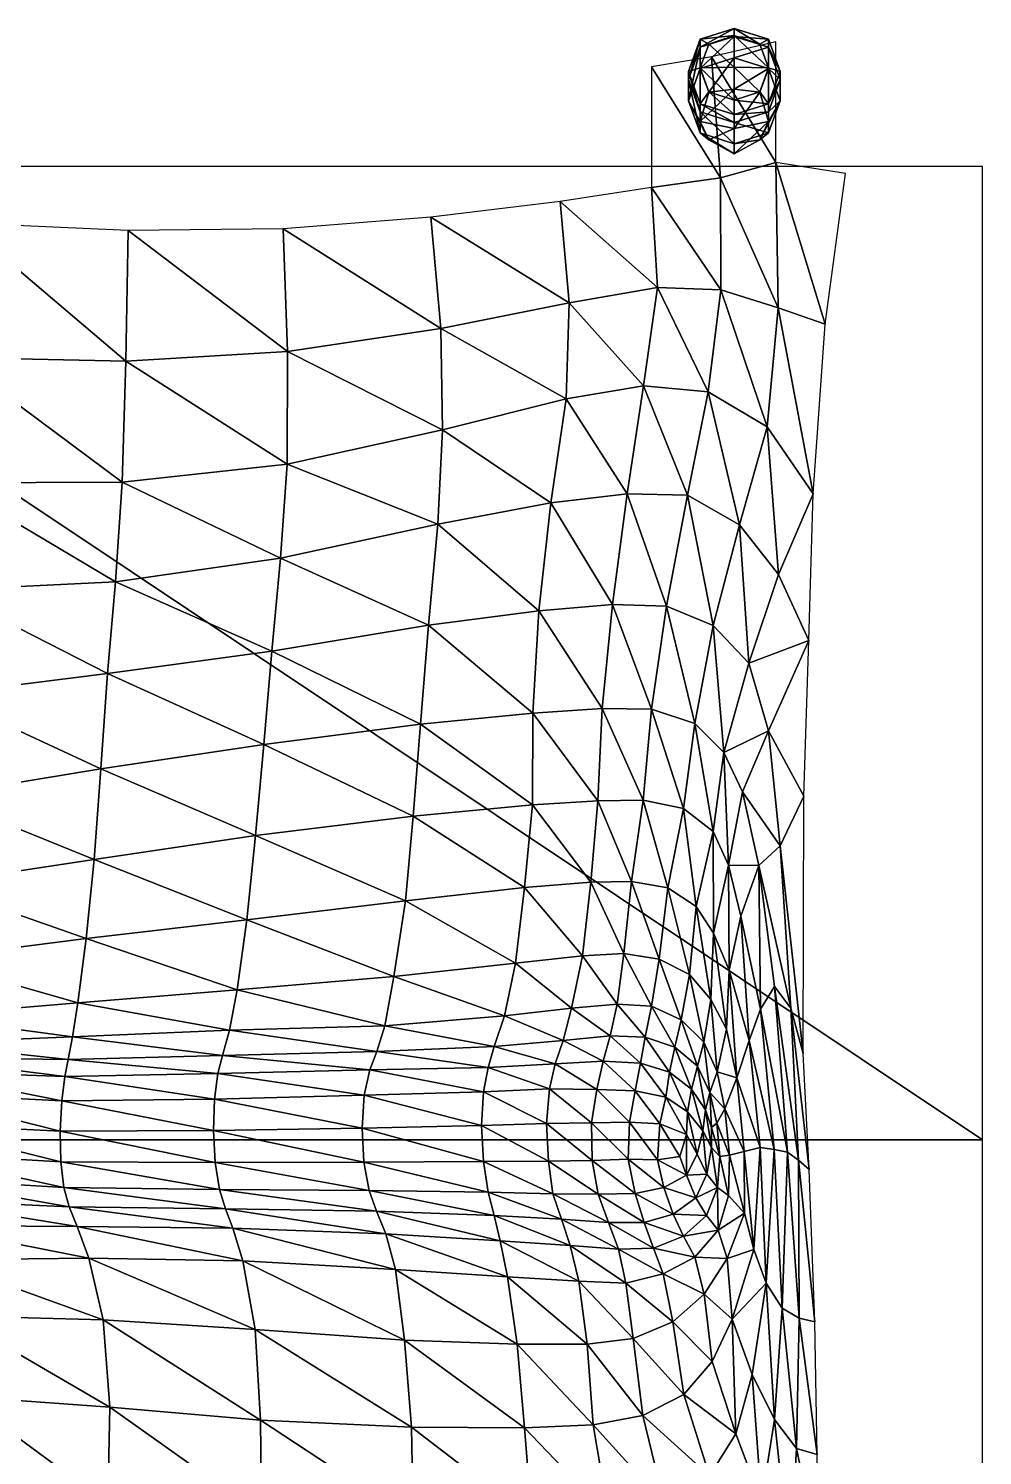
# Model space of a CAD drawing. Extents: x -142 to 137, y -106 to 112.
# Drawn here: x 47.5 to 137.3, y -29.7 to 104.6 of the extents above; entities that cross this region are included whole.
import ezdxf

# ---------------------------------------------------------------- set-up
doc = ezdxf.new("R2010")
doc.units = 0

msp = doc.modelspace()

# ---------------------------------------------------------------- linework, layer by layer
for points in [[(110.71, 103.62, 6.86), (110.71, 102.87, 4.76), (109.63, 99.83, 5.86)], [(110.71, 103.62, 6.86), (109.63, 99.83, 5.86), (109.63, 100.58, 7.95)], [(110.71, 100.94, 8.94), (110.71, 103.62, 6.86), (109.63, 100.58, 7.95)], [(113.93, 104.63, 6.49), (113.93, 103.88, 4.4), (110.71, 102.87, 4.76)], [(113.93, 104.63, 6.49), (110.71, 102.87, 4.76), (110.71, 103.62, 6.86)], [(113.93, 103.98, 7.85), (113.93, 104.63, 6.49), (110.71, 103.62, 6.86)], [(113.93, 103.98, 7.85), (110.71, 103.62, 6.86), (111.54, 103.16, 8.06)], [(113.93, 103.88, 4.4), (113.93, 101.89, -1.13), (110.71, 100.87, -0.76)], [(113.93, 103.88, 4.4), (110.71, 100.87, -0.76), (110.71, 102.87, 4.76)], [(110.71, 100.94, 8.94), (111.54, 103.16, 8.06), (110.71, 103.62, 6.86)], [(113.93, 100.98, 9.04), (113.93, 103.98, 7.85), (111.54, 103.16, 8.06)], [(117.16, 103.62, 6.86), (113.93, 103.88, 4.4), (113.93, 104.63, 6.49)], [(116.32, 103.16, 8.06), (117.16, 103.62, 6.86), (113.93, 104.63, 6.49)], [(116.32, 103.16, 8.06), (113.93, 104.63, 6.49), (113.93, 103.98, 7.85)], [(117.16, 100.94, 8.94), (116.32, 103.16, 8.06), (113.93, 103.98, 7.85)], [(117.16, 100.94, 8.94), (113.93, 103.98, 7.85), (113.93, 100.98, 9.04)], [(117.16, 103.62, 6.86), (117.16, 102.87, 4.76), (113.93, 103.88, 4.4)], [(117.16, 102.87, 4.76), (113.93, 101.89, -1.13), (113.93, 103.88, 4.4)], [(117.16, 100.94, 8.94), (117.16, 103.62, 6.86), (116.32, 103.16, 8.06)], [(118.24, 100.58, 7.95), (117.16, 102.87, 4.76), (117.16, 103.62, 6.86)], [(117.16, 100.94, 8.94), (118.24, 100.58, 7.95), (117.16, 103.62, 6.86)], [(110.71, 102.87, 4.76), (110.71, 100.87, -0.76), (109.63, 97.84, 0.33)], [(110.71, 102.87, 4.76), (109.63, 97.84, 0.33), (109.63, 99.83, 5.86)], [(113.93, 100.98, 9.04), (111.54, 103.16, 8.06), (110.71, 100.94, 8.94)], [(117.85, 92.02, 0.05), (117.85, 103.37, 0.05), (111.77, 101.96, 0.32)], [(117.16, 102.87, 4.76), (117.16, 100.87, -0.76), (113.93, 101.89, -1.13)], [(118.24, 100.58, 7.95), (118.24, 99.83, 5.86), (117.16, 102.87, 4.76)], [(118.24, 99.83, 5.86), (117.16, 100.87, -0.76), (117.16, 102.87, 4.76)], [(112.62, 90.58, 1.58), (111.77, 101.96, 0.32), (106.14, 101.04, 0.47)], [(112.62, 90.58, 1.58), (106.14, 101.04, 0.47), (106.14, 89.68, 0.48)], [(110.71, 97.55, 9.05), (110.71, 100.94, 8.94), (109.63, 100.58, 7.95)], [(110.71, 100.87, -0.76), (110.71, 95.88, -5.1), (109.63, 97.84, 0.33)], [(113.93, 101.89, -1.13), (111.54, 98.64, -4.5), (110.71, 100.87, -0.76)], [(113.93, 97.9, 10.04), (113.93, 100.98, 9.04), (110.71, 100.94, 8.94)], [(113.93, 97.9, 10.04), (110.71, 100.94, 8.94), (111.54, 98.67, 9.68)], [(110.71, 97.55, 9.05), (111.54, 98.67, 9.68), (110.71, 100.94, 8.94)], [(110.71, 100.87, -0.76), (111.54, 98.64, -4.5), (110.71, 95.88, -5.1)], [(113.93, 101.89, -1.13), (113.93, 98.92, -6.19), (111.54, 98.64, -4.5)], [(117.85, 92.02, 0.05), (111.77, 101.96, 0.32), (112.62, 90.58, 1.58)], [(117.16, 100.87, -0.76), (113.93, 98.92, -6.19), (113.93, 101.89, -1.13)], [(116.32, 98.67, 9.68), (117.16, 100.94, 8.94), (113.93, 100.98, 9.04)], [(116.32, 98.67, 9.68), (113.93, 100.98, 9.04), (113.93, 97.9, 10.04)], [(117.16, 100.87, -0.76), (116.32, 98.64, -4.5), (113.93, 98.92, -6.19)], [(117.16, 97.55, 9.05), (117.16, 100.94, 8.94), (116.32, 98.67, 9.68)], [(117.16, 100.87, -0.76), (117.16, 95.88, -5.1), (116.32, 98.64, -4.5)], [(117.16, 97.55, 9.05), (118.24, 100.58, 7.95), (117.16, 100.94, 8.94)], [(117.16, 100.87, -0.76), (118.24, 97.84, 0.33), (117.16, 95.88, -5.1)], [(118.24, 99.83, 5.86), (118.24, 97.84, 0.33), (117.16, 100.87, -0.76)], [(110.71, 96.79, 6.95), (110.71, 97.55, 9.05), (109.63, 100.58, 7.95)], [(110.71, 96.79, 6.95), (109.63, 100.58, 7.95), (109.63, 99.83, 5.86)], [(110.71, 94.8, 1.43), (110.71, 96.79, 6.95), (109.63, 99.83, 5.86)], [(110.71, 94.8, 1.43), (109.63, 99.83, 5.86), (109.63, 97.84, 0.33)], [(118.24, 99.83, 5.86), (118.24, 100.58, 7.95), (117.16, 97.55, 9.05)], [(118.24, 99.83, 5.86), (117.16, 97.55, 9.05), (117.16, 96.79, 6.95)], [(118.24, 97.84, 0.33), (118.24, 99.83, 5.86), (117.16, 96.79, 6.95)], [(113.93, 98.92, -6.19), (113.93, 95.23, -6.9), (110.71, 95.88, -5.1)], [(113.93, 98.92, -6.19), (110.71, 95.88, -5.1), (111.54, 98.64, -4.5)], [(113.93, 96.54, 9.41), (111.54, 98.67, 9.68), (110.71, 97.55, 9.05)], [(113.93, 96.54, 9.41), (113.93, 97.9, 10.04), (111.54, 98.67, 9.68)], [(116.32, 98.64, -4.5), (113.93, 95.23, -6.9), (113.93, 98.92, -6.19)], [(117.16, 97.55, 9.05), (116.32, 98.67, 9.68), (113.93, 97.9, 10.04)], [(116.32, 98.64, -4.5), (117.16, 95.88, -5.1), (113.93, 95.23, -6.9)], [(111.54, 94.14, -2.88), (110.71, 94.8, 1.43), (109.63, 97.84, 0.33)], [(111.54, 94.14, -2.88), (109.63, 97.84, 0.33), (110.71, 95.88, -5.1)], [(113.93, 95.78, 7.32), (113.93, 96.54, 9.41), (110.71, 97.55, 9.05)], [(113.93, 95.78, 7.32), (110.71, 97.55, 9.05), (110.71, 96.79, 6.95)], [(113.93, 93.79, 1.79), (113.93, 95.78, 7.32), (110.71, 96.79, 6.95)], [(113.93, 93.79, 1.79), (110.71, 96.79, 6.95), (110.71, 94.8, 1.43)], [(117.16, 97.55, 9.05), (113.93, 97.9, 10.04), (113.93, 96.54, 9.41)], [(117.16, 96.79, 6.95), (117.16, 97.55, 9.05), (113.93, 96.54, 9.41)], [(117.16, 96.79, 6.95), (113.93, 96.54, 9.41), (113.93, 95.78, 7.32)], [(117.16, 94.8, 1.43), (117.16, 96.79, 6.95), (113.93, 95.78, 7.32)], [(118.24, 97.84, 0.33), (117.16, 94.8, 1.43), (116.32, 94.14, -2.88)], [(118.24, 97.84, 0.33), (116.32, 94.14, -2.88), (117.16, 95.88, -5.1)], [(118.24, 97.84, 0.33), (117.16, 96.79, 6.95), (117.16, 94.8, 1.43)], [(113.93, 95.23, -6.9), (111.54, 94.14, -2.88), (110.71, 95.88, -5.1)], [(117.16, 95.88, -5.1), (116.32, 94.14, -2.88), (113.93, 92.84, -4)], [(117.16, 95.88, -5.1), (113.93, 92.84, -4), (113.93, 95.23, -6.9)], [(117.16, 94.8, 1.43), (113.93, 95.78, 7.32), (113.93, 93.79, 1.79)], [(113.93, 92.84, -4), (113.93, 93.79, 1.79), (110.71, 94.8, 1.43)], [(113.93, 92.84, -4), (110.71, 94.8, 1.43), (111.54, 94.14, -2.88)], [(113.93, 95.23, -6.9), (113.93, 92.84, -4), (111.54, 94.14, -2.88)], [(116.32, 94.14, -2.88), (117.16, 94.8, 1.43), (113.93, 93.79, 1.79)], [(116.32, 94.14, -2.88), (113.93, 93.79, 1.79), (113.93, 92.84, -4)], [(137.29, 0), (137.29, 91.65, 0), (0, 91.65, 0)], [(137.29, 0), (0, 91.65, 0), (0, 0)], [(118.07, 78.34, 3.91), (117.85, 92.02, 0.05), (112.62, 90.58, 1.58)], [(122.49, 76.81, 0.03), (124.39, 90.98, 0), (117.85, 92.02, 0.05)], [(122.49, 76.81, 0.03), (117.85, 92.02, 0.05), (118.07, 78.34, 3.91)], [(112.66, 80.03, 6.01), (112.62, 90.58, 1.58), (106.14, 89.68, 0.48)], [(118.07, 78.34, 3.91), (112.62, 90.58, 1.58), (112.66, 80.03, 6.01)], [(106.69, 80.25, 6.51), (106.14, 89.68, 0.48), (97.53, 88.36, 1.06)], [(112.66, 80.03, 6.01), (106.14, 89.68, 0.48), (106.69, 80.25, 6.51)], [(98.38, 78.82, 5.98), (97.53, 88.36, 1.06), (85.36, 86.87, 1.97)], [(106.69, 80.25, 6.51), (97.53, 88.36, 1.06), (98.38, 78.82, 5.98)], [(56.65, 73.32, 4.71), (41.34, 86.31, 2.98), (40.53, 73.65, 4.97)], [(56.65, 73.32, 4.71), (56.87, 85.63, 3.56), (41.34, 86.31, 2.98)], [(86.32, 76.39, 5.07), (85.36, 86.87, 1.97), (71.46, 85.77, 3.17)], [(98.38, 78.82, 5.98), (85.36, 86.87, 1.97), (86.32, 76.39, 5.07)], [(71.86, 74.23, 4.56), (56.87, 85.63, 3.56), (56.65, 73.32, 4.71)], [(71.86, 74.23, 4.56), (71.46, 85.77, 3.17), (56.87, 85.63, 3.56)], [(86.32, 76.39, 5.07), (71.46, 85.77, 3.17), (71.86, 74.23, 4.56)], [(105.37, 70.99, 13.51), (106.69, 80.25, 6.51), (98.38, 78.82, 5.98)], [(111.48, 70.42, 12.31), (106.69, 80.25, 6.51), (105.37, 70.99, 13.51)], [(111.48, 70.42, 12.31), (112.66, 80.03, 6.01), (106.69, 80.25, 6.51)], [(117.01, 67.15, 8.77), (112.66, 80.03, 6.01), (111.48, 70.42, 12.31)], [(117.01, 67.15, 8.77), (118.07, 78.34, 3.91), (112.66, 80.03, 6.01)], [(98.09, 69.77, 13.12), (98.38, 78.82, 5.98), (86.32, 76.39, 5.07)], [(105.37, 70.99, 13.51), (98.38, 78.82, 5.98), (98.09, 69.77, 13.12)], [(121.37, 60.82, 0), (118.07, 78.34, 3.91), (117.01, 67.15, 8.77)], [(121.37, 60.82, 0), (122.49, 76.81, 0.03), (118.07, 78.34, 3.91)], [(86.46, 66.86, 11.57), (86.32, 76.39, 5.07), (71.86, 74.23, 4.56)], [(98.09, 69.77, 13.12), (86.32, 76.39, 5.07), (86.46, 66.86, 11.57)], [(71.85, 63.63, 9.86), (71.86, 74.23, 4.56), (56.65, 73.32, 4.71)], [(86.46, 66.86, 11.57), (71.86, 74.23, 4.56), (71.85, 63.63, 9.86)], [(56.3, 61.92, 9.41), (40.53, 73.65, 4.97), (39.99, 61.85, 10.18)], [(56.3, 61.92, 9.41), (56.65, 73.32, 4.71), (40.53, 73.65, 4.97)], [(71.85, 63.63, 9.86), (56.65, 73.32, 4.71), (56.3, 61.92, 9.41)], [(103.85, 60.83, 22.25), (105.37, 70.99, 13.51), (98.09, 69.77, 13.12)], [(109.54, 60.7, 20.96), (105.37, 70.99, 13.51), (103.85, 60.83, 22.25)], [(109.54, 60.7, 20.96), (111.48, 70.42, 12.31), (105.37, 70.99, 13.51)], [(114.41, 57.9, 17.31), (111.48, 70.42, 12.31), (109.54, 60.7, 20.96)], [(114.41, 57.9, 17.31), (117.01, 67.15, 8.77), (111.48, 70.42, 12.31)], [(96.66, 59.99, 22.27), (98.09, 69.77, 13.12), (86.46, 66.86, 11.57)], [(103.85, 60.83, 22.25), (98.09, 69.77, 13.12), (96.66, 59.99, 22.27)], [(86.01, 57.96, 21.07), (86.46, 66.86, 11.57), (71.85, 63.63, 9.86)], [(96.66, 59.99, 22.27), (86.46, 66.86, 11.57), (86.01, 57.96, 21.07)], [(118.09, 53.24, 10.41), (117.01, 67.15, 8.77), (114.41, 57.9, 17.31)], [(118.09, 53.24, 10.41), (121.37, 60.82, 0), (117.01, 67.15, 8.77)], [(71.22, 54.76, 19.09), (71.85, 63.63, 9.86), (56.3, 61.92, 9.41)], [(86.01, 57.96, 21.07), (71.85, 63.63, 9.86), (71.22, 54.76, 19.09)], [(55.69, 52.54, 18.46), (39.99, 61.85, 10.18), (39.55, 51.77, 19.09)], [(55.69, 52.54, 18.46), (56.3, 61.92, 9.41), (39.99, 61.85, 10.18)], [(71.22, 54.76, 19.09), (56.3, 61.92, 9.41), (55.69, 52.54, 18.46)], [(102.46, 50.42, 32.7), (103.85, 60.83, 22.25), (96.66, 59.99, 22.27)], [(107.54, 50.25, 31.84), (103.85, 60.83, 22.25), (102.46, 50.42, 32.7)], [(107.54, 50.25, 31.84), (109.54, 60.7, 20.96), (103.85, 60.83, 22.25)], [(111.95, 48.44, 29.11), (109.54, 60.7, 20.96), (107.54, 50.25, 31.84)], [(111.95, 48.44, 29.11), (114.41, 57.9, 17.31), (109.54, 60.7, 20.96)], [(121.37, 60.82, 0), (118.09, 53.24, 10.41), (120.94, 47.03, 0)], [(95.54, 49.82, 32.8), (96.66, 59.99, 22.27), (86.01, 57.96, 21.07)], [(102.46, 50.42, 32.7), (96.66, 59.99, 22.27), (95.54, 49.82, 32.8)], [(85.13, 48.46, 32.09), (86.01, 57.96, 21.07), (71.22, 54.76, 19.09)], [(95.54, 49.82, 32.8), (86.01, 57.96, 21.07), (85.13, 48.46, 32.09)], [(115.3, 44.89, 24.87), (114.41, 57.9, 17.31), (111.95, 48.44, 29.11)], [(115.3, 44.89, 24.87), (118.09, 53.24, 10.41), (114.41, 57.9, 17.31)], [(70.41, 46.03, 30.63), (71.22, 54.76, 19.09), (55.69, 52.54, 18.46)], [(85.13, 48.46, 32.09), (71.22, 54.76, 19.09), (70.41, 46.03, 30.63)], [(54.92, 43.91, 29.77), (55.69, 52.54, 18.46), (39.55, 51.77, 19.09)], [(70.41, 46.03, 30.63), (55.69, 52.54, 18.46), (54.92, 43.91, 29.77)], [(120.94, 47.03, 0), (118.09, 53.24, 10.41), (115.3, 44.89, 24.87)], [(54.92, 43.91, 29.77), (39.55, 51.77, 19.09), (39.2, 41.95, 29.26)], [(94.95, 40.18, 44.2), (95.54, 49.82, 32.8), (85.13, 48.46, 32.09)], [(101.49, 40.62, 44.12), (95.54, 49.82, 32.8), (94.95, 40.18, 44.2)], [(101.49, 40.62, 44.12), (102.46, 50.42, 32.7), (95.54, 49.82, 32.8)], [(106.13, 40.54, 43.61), (102.46, 50.42, 32.7), (101.49, 40.62, 44.12)], [(106.13, 40.54, 43.61), (107.54, 50.25, 31.84), (102.46, 50.42, 32.7)], [(110.2, 39.2, 42.09), (107.54, 50.25, 31.84), (106.13, 40.54, 43.61)], [(110.2, 39.2, 42.09), (111.95, 48.44, 29.11), (107.54, 50.25, 31.84)], [(84.38, 39.13, 43.69), (85.13, 48.46, 32.09), (70.41, 46.03, 30.63)], [(94.95, 40.18, 44.2), (85.13, 48.46, 32.09), (84.38, 39.13, 43.69)], [(112.93, 36.49, 39.67), (111.95, 48.44, 29.11), (110.2, 39.2, 42.09)], [(112.93, 36.49, 39.67), (115.3, 44.89, 24.87), (111.95, 48.44, 29.11)], [(120.94, 47.03, 0), (115.3, 44.89, 24.87), (117.16, 38.5, 19.78)], [(120.49, 32.37, 0), (120.94, 47.03, 0), (117.16, 38.5, 19.78)], [(69.63, 37.24, 42.59), (70.41, 46.03, 30.63), (54.92, 43.91, 29.77)], [(84.38, 39.13, 43.69), (70.41, 46.03, 30.63), (69.63, 37.24, 42.59)], [(117.16, 38.5, 19.78), (115.3, 44.89, 24.87), (112.93, 36.49, 39.67)], [(54.29, 34.93, 41.4), (54.92, 43.91, 29.77), (39.2, 41.95, 29.26)], [(69.63, 37.24, 42.59), (54.92, 43.91, 29.77), (54.29, 34.93, 41.4)], [(54.29, 34.93, 41.4), (39.2, 41.95, 29.26), (38.85, 32.4, 40.22)], [(101.07, 31.93, 56.08), (101.49, 40.62, 44.12), (94.95, 40.18, 44.2)], [(105.36, 31.98, 55.76), (101.49, 40.62, 44.12), (101.07, 31.93, 56.08)], [(105.36, 31.98, 55.76), (106.13, 40.54, 43.61), (101.49, 40.62, 44.12)], [(109.15, 31.2, 54.91), (106.13, 40.54, 43.61), (105.36, 31.98, 55.76)], [(109.15, 31.2, 54.91), (110.2, 39.2, 42.09), (106.13, 40.54, 43.61)], [(83.7, 30.48, 55.76), (84.38, 39.13, 43.69), (69.63, 37.24, 42.59)], [(94.93, 31.54, 56.13), (84.38, 39.13, 43.69), (83.7, 30.48, 55.76)], [(94.93, 31.54, 56.13), (94.95, 40.18, 44.2), (84.38, 39.13, 43.69)], [(101.07, 31.93, 56.08), (94.95, 40.18, 44.2), (94.93, 31.54, 56.13)], [(111.95, 29.04, 53.3), (110.2, 39.2, 42.09), (109.15, 31.2, 54.91)], [(111.95, 29.04, 53.3), (112.93, 36.49, 39.67), (110.2, 39.2, 42.09)], [(117.16, 38.5, 19.78), (112.93, 36.49, 39.67), (114.71, 32.77, 36.89)], [(118.25, 27.69, 16.97), (117.16, 38.5, 19.78), (114.71, 32.77, 36.89)], [(120.49, 32.37, 0), (117.16, 38.5, 19.78), (118.25, 27.69, 16.97)], [(68.86, 28.66, 54.73), (69.63, 37.24, 42.59), (54.29, 34.93, 41.4)], [(83.7, 30.48, 55.76), (69.63, 37.24, 42.59), (68.86, 28.66, 54.73)], [(113.37, 25.86, 51.06), (112.93, 36.49, 39.67), (111.95, 29.04, 53.3)], [(113.37, 25.86, 51.06), (114.71, 32.77, 36.89), (112.93, 36.49, 39.67)], [(53.66, 26.4, 53.48), (54.29, 34.93, 41.4), (38.85, 32.4, 40.22)], [(68.86, 28.66, 54.73), (54.29, 34.93, 41.4), (53.66, 26.4, 53.48)], [(53.66, 26.4, 53.48), (38.85, 32.4, 40.22), (38.33, 24.09, 52.38)], [(116.25, 25.84, 33.01), (114.71, 32.77, 36.89), (113.37, 25.86, 51.06)], [(118.25, 27.69, 16.97), (114.71, 32.77, 36.89), (116.25, 25.84, 33.01)], [(120.41, 8.13, 0), (120.49, 32.37, 0), (118.25, 27.69, 16.97)], [(94.17, 23.76, 68.62), (94.93, 31.54, 56.13), (83.7, 30.48, 55.76)], [(100.41, 24.26, 68.54), (94.93, 31.54, 56.13), (94.17, 23.76, 68.62)], [(100.41, 24.26, 68.54), (101.07, 31.93, 56.08), (94.93, 31.54, 56.13)], [(104.26, 24.32, 68.34), (101.07, 31.93, 56.08), (100.41, 24.26, 68.54)], [(104.26, 24.32, 68.34), (105.36, 31.98, 55.76), (101.07, 31.93, 56.08)], [(107.68, 23.73, 67.82), (105.36, 31.98, 55.76), (104.26, 24.32, 68.34)], [(107.68, 23.73, 67.82), (109.15, 31.2, 54.91), (105.36, 31.98, 55.76)], [(110.35, 21.99, 66.51), (109.15, 31.2, 54.91), (107.68, 23.73, 67.82)], [(110.35, 21.99, 66.51), (111.95, 29.04, 53.3), (109.15, 31.2, 54.91)], [(82.97, 22.52, 68.25), (83.7, 30.48, 55.76), (68.86, 28.66, 54.73)], [(94.17, 23.76, 68.62), (83.7, 30.48, 55.76), (82.97, 22.52, 68.25)], [(68.04, 20.72, 67.19), (68.86, 28.66, 54.73), (53.66, 26.4, 53.48)], [(82.97, 22.52, 68.25), (68.86, 28.66, 54.73), (68.04, 20.72, 67.19)], [(111.97, 19.47, 64.54), (111.95, 29.04, 53.3), (110.35, 21.99, 66.51)], [(111.97, 19.47, 64.54), (113.37, 25.86, 51.06), (111.95, 29.04, 53.3)], [(119.25, 12.41, 14.86), (118.25, 27.69, 16.97), (116.25, 25.84, 33.01)], [(120.41, 8.13, 0), (118.25, 27.69, 16.97), (119.25, 12.41, 14.86)], [(52.92, 18.96, 66.12), (53.66, 26.4, 53.48), (38.33, 24.09, 52.38)], [(68.04, 20.72, 67.19), (53.66, 26.4, 53.48), (52.92, 18.96, 66.12)], [(113.46, 15.99, 62.19), (113.37, 25.86, 51.06), (111.97, 19.47, 64.54)], [(116.25, 25.84, 33.01), (113.37, 25.86, 51.06), (114.56, 21.07, 48.1)], [(113.46, 15.99, 62.19), (114.56, 21.07, 48.1), (113.37, 25.86, 51.06)], [(116.41, 12.32, 44.13), (116.25, 25.84, 33.01), (114.56, 21.07, 48.1)], [(119.25, 12.41, 14.86), (116.25, 25.84, 33.01), (117.73, 14.44, 28.93)], [(116.41, 12.32, 44.13), (117.73, 14.44, 28.93), (116.25, 25.84, 33.01)], [(99.63, 17.34, 81.25), (100.41, 24.26, 68.54), (94.17, 23.76, 68.62)], [(103.54, 17.55, 80.94), (100.41, 24.26, 68.54), (99.63, 17.34, 81.25)], [(103.54, 17.55, 80.94), (104.26, 24.32, 68.34), (100.41, 24.26, 68.54)], [(106.85, 17.03, 80.27), (104.26, 24.32, 68.34), (103.54, 17.55, 80.94)], [(106.85, 17.03, 80.27), (107.68, 23.73, 67.82), (104.26, 24.32, 68.34)], [(52.92, 18.96, 66.12), (38.33, 24.09, 52.38), (37.74, 17.02, 65.25)], [(93.33, 16.65, 81.24), (94.17, 23.76, 68.62), (82.97, 22.52, 68.25)], [(99.63, 17.34, 81.25), (94.17, 23.76, 68.62), (93.33, 16.65, 81.24)], [(109.71, 15.59, 79.13), (107.68, 23.73, 67.82), (106.85, 17.03, 80.27)], [(109.71, 15.59, 79.13), (110.35, 21.99, 66.51), (107.68, 23.73, 67.82)], [(81.88, 15.38, 80.58), (82.97, 22.52, 68.25), (68.04, 20.72, 67.19)], [(93.33, 16.65, 81.24), (82.97, 22.52, 68.25), (81.88, 15.38, 80.58)], [(111.71, 13.23, 77.62), (110.35, 21.99, 66.51), (109.71, 15.59, 79.13)], [(111.71, 13.23, 77.62), (111.97, 19.47, 64.54), (110.35, 21.99, 66.51)], [(67.13, 14.12, 79.51), (68.04, 20.72, 67.19), (52.92, 18.96, 66.12)], [(81.88, 15.38, 80.58), (68.04, 20.72, 67.19), (67.13, 14.12, 79.51)], [(115.34, 9.37, 59.15), (114.56, 21.07, 48.1), (113.46, 15.99, 62.19)], [(115.34, 9.37, 59.15), (116.41, 12.32, 44.13), (114.56, 21.07, 48.1)], [(52.12, 12.92, 78.18), (52.92, 18.96, 66.12), (37.74, 17.02, 65.25)], [(67.13, 14.12, 79.51), (52.92, 18.96, 66.12), (52.12, 12.92, 78.18)], [(113.21, 10.42, 76.04), (111.97, 19.47, 64.54), (111.71, 13.23, 77.62)], [(113.21, 10.42, 76.04), (113.46, 15.99, 62.19), (111.97, 19.47, 64.54)], [(102.91, 12.79, 90.26), (103.54, 17.55, 80.94), (99.63, 17.34, 81.25)], [(106.14, 12.59, 89.93), (103.54, 17.55, 80.94), (102.91, 12.79, 90.26)], [(106.14, 12.59, 89.93), (106.85, 17.03, 80.27), (103.54, 17.55, 80.94)], [(52.12, 12.92, 78.18), (37.74, 17.02, 65.25), (37.17, 11.65, 76.85)], [(92.31, 11.68, 90.13), (93.33, 16.65, 81.24), (81.88, 15.38, 80.58)], [(98.59, 12.39, 90.32), (93.33, 16.65, 81.24), (92.31, 11.68, 90.13)], [(98.59, 12.39, 90.32), (99.63, 17.34, 81.25), (93.33, 16.65, 81.24)], [(102.91, 12.79, 90.26), (99.63, 17.34, 81.25), (98.59, 12.39, 90.32)], [(108.94, 11.3, 89.16), (106.85, 17.03, 80.27), (106.14, 12.59, 89.93)], [(108.94, 11.3, 89.16), (109.71, 15.59, 79.13), (106.85, 17.03, 80.27)], [(81.02, 10.73, 89.33), (81.88, 15.38, 80.58), (67.13, 14.12, 79.51)], [(92.31, 11.68, 90.13), (81.88, 15.38, 80.58), (81.02, 10.73, 89.33)], [(111.05, 9.19, 88.1), (109.71, 15.59, 79.13), (108.94, 11.3, 89.16)], [(111.05, 9.19, 88.1), (111.71, 13.23, 77.62), (109.71, 15.59, 79.13)], [(114.17, 5.86, 74.13), (113.46, 15.99, 62.19), (113.21, 10.42, 76.04)], [(114.17, 5.86, 74.13), (115.34, 9.37, 59.15), (113.46, 15.99, 62.19)], [(66.4, 10.33, 87.08), (67.13, 14.12, 79.51), (52.12, 12.92, 78.18)], [(81.02, 10.73, 89.33), (67.13, 14.12, 79.51), (66.4, 10.33, 87.08)], [(118.93, -1.15, 26.6), (117.73, 14.44, 28.93), (116.41, 12.32, 44.13)], [(119.98, -1.91, 13.61), (119.25, 12.41, 14.86), (117.73, 14.44, 28.93)], [(119.98, -1.91, 13.61), (117.73, 14.44, 28.93), (118.93, -1.15, 26.6)], [(51.62, 9.71, 84.69), (52.12, 12.92, 78.18), (37.17, 11.65, 76.85)], [(66.4, 10.33, 87.08), (52.12, 12.92, 78.18), (51.62, 9.71, 84.69)], [(97.81, 9.35, 95.75), (98.59, 12.39, 90.32), (92.31, 11.68, 90.13)], [(102.25, 9.79, 95.94), (98.59, 12.39, 90.32), (97.81, 9.35, 95.75)], [(102.25, 9.79, 95.94), (102.91, 12.79, 90.26), (98.59, 12.39, 90.32)], [(105.53, 9.66, 95.69), (102.91, 12.79, 90.26), (102.25, 9.79, 95.94)], [(105.53, 9.66, 95.69), (106.14, 12.59, 89.93), (102.91, 12.79, 90.26)], [(108.34, 8.74, 95.08), (106.14, 12.59, 89.93), (105.53, 9.66, 95.69)], [(108.34, 8.74, 95.08), (108.94, 11.3, 89.16), (106.14, 12.59, 89.93)], [(112.32, 6.41, 86.85), (111.71, 13.23, 77.62), (111.05, 9.19, 88.1)], [(112.32, 6.41, 86.85), (113.21, 10.42, 76.04), (111.71, 13.23, 77.62)], [(117.69, -0.91, 41.28), (116.41, 12.32, 44.13), (115.34, 9.37, 59.15)], [(118.93, -1.15, 26.6), (116.41, 12.32, 44.13), (117.69, -0.91, 41.28)], [(120.97, -2.77, 0), (120.41, 8.13, 0), (119.25, 12.41, 14.86)], [(120.97, -2.77, 0), (119.25, 12.41, 14.86), (119.98, -1.91, 13.61)], [(51.62, 9.71, 84.69), (37.17, 11.65, 76.85), (36.9, 9.11, 82.59)], [(91.33, 8.79, 95.24), (92.31, 11.68, 90.13), (81.02, 10.73, 89.33)], [(97.81, 9.35, 95.75), (92.31, 11.68, 90.13), (91.33, 8.79, 95.24)], [(110.48, 6.96, 94.09), (108.94, 11.3, 89.16), (108.34, 8.74, 95.08)], [(110.48, 6.96, 94.09), (111.05, 9.19, 88.1), (108.94, 11.3, 89.16)], [(51.22, 7.56, 88.7), (51.62, 9.71, 84.69), (36.9, 9.11, 82.59)], [(65.76, 7.94, 91.55), (51.62, 9.71, 84.69), (51.22, 7.56, 88.7)], [(65.76, 7.94, 91.55), (66.4, 10.33, 87.08), (51.62, 9.71, 84.69)], [(80.28, 8.32, 93.91), (66.4, 10.33, 87.08), (65.76, 7.94, 91.55)], [(80.28, 8.32, 93.91), (81.02, 10.73, 89.33), (66.4, 10.33, 87.08)], [(91.33, 8.79, 95.24), (81.02, 10.73, 89.33), (80.28, 8.32, 93.91)], [(101.59, 7.41, 99.84), (102.25, 9.79, 95.94), (97.81, 9.35, 95.75)], [(105.11, 7.24, 99.89), (102.25, 9.79, 95.94), (101.59, 7.41, 99.84)], [(105.11, 7.24, 99.89), (105.53, 9.66, 95.69), (102.25, 9.79, 95.94)], [(107.83, 6.38, 99.35), (105.53, 9.66, 95.69), (105.11, 7.24, 99.89)], [(107.83, 6.38, 99.35), (108.34, 8.74, 95.08), (105.53, 9.66, 95.69)], [(114.17, 5.86, 74.13), (113.21, 10.42, 76.04), (112.32, 6.41, 86.85)], [(51.22, 7.56, 88.7), (36.9, 9.11, 82.59), (36.75, 7.77, 85.78)], [(79.61, 6.59, 96.77), (80.28, 8.32, 93.91), (65.76, 7.94, 91.55)], [(90.77, 6.81, 98.49), (80.28, 8.32, 93.91), (79.61, 6.59, 96.77)], [(90.77, 6.81, 98.49), (91.33, 8.79, 95.24), (80.28, 8.32, 93.91)], [(97.06, 7.16, 99.29), (91.33, 8.79, 95.24), (90.77, 6.81, 98.49)], [(97.06, 7.16, 99.29), (97.81, 9.35, 95.75), (91.33, 8.79, 95.24)], [(101.59, 7.41, 99.84), (97.81, 9.35, 95.75), (97.06, 7.16, 99.29)], [(109.91, 4.79, 98.44), (108.34, 8.74, 95.08), (107.83, 6.38, 99.35)], [(109.91, 4.79, 98.44), (110.48, 6.96, 94.09), (108.34, 8.74, 95.08)], [(111.62, 4.48, 92.87), (111.05, 9.19, 88.1), (110.48, 6.96, 94.09)], [(111.62, 4.48, 92.87), (112.32, 6.41, 86.85), (111.05, 9.19, 88.1)], [(116.38, -0.7, 57.17), (115.34, 9.37, 59.15), (114.17, 5.86, 74.13)], [(117.69, -0.91, 41.28), (115.34, 9.37, 59.15), (116.38, -0.7, 57.17)], [(50.9, 5.97, 91.12), (36.75, 7.77, 85.78), (36.6, 6.46, 88.58)], [(50.9, 5.97, 91.12), (51.22, 7.56, 88.7), (36.75, 7.77, 85.78)], [(65.32, 6.25, 94), (51.22, 7.56, 88.7), (50.9, 5.97, 91.12)], [(65.32, 6.25, 94), (65.76, 7.94, 91.55), (51.22, 7.56, 88.7)], [(79.61, 6.59, 96.77), (65.76, 7.94, 91.55), (65.32, 6.25, 94)], [(90.32, 4.53, 101.04), (90.77, 6.81, 98.49), (79.61, 6.59, 96.77)], [(96.52, 4.8, 101.97), (90.77, 6.81, 98.49), (90.32, 4.53, 101.04)], [(96.52, 4.8, 101.97), (97.06, 7.16, 99.29), (90.77, 6.81, 98.49)], [(101, 4.76, 102.5), (97.06, 7.16, 99.29), (96.52, 4.8, 101.97)], [(101, 4.76, 102.5), (101.59, 7.41, 99.84), (97.06, 7.16, 99.29)], [(104.61, 4.63, 102.84), (101.59, 7.41, 99.84), (101, 4.76, 102.5)], [(104.61, 4.63, 102.84), (105.11, 7.24, 99.89), (101.59, 7.41, 99.84)], [(107.49, 4.04, 102.45), (105.11, 7.24, 99.89), (104.61, 4.63, 102.84)], [(107.49, 4.04, 102.45), (107.83, 6.38, 99.35), (105.11, 7.24, 99.89)], [(111.23, 2.82, 96.68), (110.48, 6.96, 94.09), (109.91, 4.79, 98.44)], [(111.23, 2.82, 96.68), (111.62, 4.48, 92.87), (110.48, 6.96, 94.09)], [(50.62, 3.67, 92.94), (36.6, 6.46, 88.58), (36.33, 4.39, 90.66)], [(50.62, 3.67, 92.94), (50.9, 5.97, 91.12), (36.6, 6.46, 88.58)], [(65, 3.84, 95.85), (50.9, 5.97, 91.12), (50.62, 3.67, 92.94)], [(65, 3.84, 95.85), (65.32, 6.25, 94), (50.9, 5.97, 91.12)], [(79.1, 4.2, 98.91), (65.32, 6.25, 94), (65, 3.84, 95.85)], [(79.1, 4.2, 98.91), (79.61, 6.59, 96.77), (65.32, 6.25, 94)], [(90.32, 4.53, 101.04), (79.61, 6.59, 96.77), (79.1, 4.2, 98.91)], [(109.54, 2.66, 101.44), (107.83, 6.38, 99.35), (107.49, 4.04, 102.45)], [(109.54, 2.66, 101.44), (109.91, 4.79, 98.44), (107.83, 6.38, 99.35)], [(113.03, 2.92, 85.84), (112.32, 6.41, 86.85), (111.62, 4.48, 92.87)], [(114.17, 5.86, 74.13), (112.32, 6.41, 86.85), (113.03, 2.92, 85.84)], [(114.87, -1.08, 72.87), (114.17, 5.86, 74.13), (113.03, 2.92, 85.84)], [(116.38, -0.7, 57.17), (114.17, 5.86, 74.13), (114.87, -1.08, 72.87)], [(50.47, 0.82, 93.61), (36.33, 4.39, 90.66), (36, 1.55, 91.11)], [(50.47, 0.82, 93.61), (50.62, 3.67, 92.94), (36.33, 4.39, 90.66)], [(78.9, 1.12, 99.9), (79.1, 4.2, 98.91), (65, 3.84, 95.85)], [(90.13, 1.37, 102.31), (79.1, 4.2, 98.91), (78.9, 1.12, 99.9)], [(90.13, 1.37, 102.31), (90.32, 4.53, 101.04), (79.1, 4.2, 98.91)], [(96.25, 1.56, 103.4), (90.32, 4.53, 101.04), (90.13, 1.37, 102.31)], [(96.25, 1.56, 103.4), (96.52, 4.8, 101.97), (90.32, 4.53, 101.04)], [(100.5, 1.62, 104.08), (96.52, 4.8, 101.97), (96.25, 1.56, 103.4)], [(100.5, 1.62, 104.08), (101, 4.76, 102.5), (96.52, 4.8, 101.97)], [(104.05, 1.66, 104.57), (101, 4.76, 102.5), (100.5, 1.62, 104.08)], [(104.05, 1.66, 104.57), (104.61, 4.63, 102.84), (101, 4.76, 102.5)], [(106.92, 1.53, 104.32), (104.61, 4.63, 102.84), (104.05, 1.66, 104.57)], [(106.92, 1.53, 104.32), (107.49, 4.04, 102.45), (104.61, 4.63, 102.84)], [(109.42, 0.52, 102.9), (107.49, 4.04, 102.45), (106.92, 1.53, 104.32)], [(109.42, 0.52, 102.9), (109.54, 2.66, 101.44), (107.49, 4.04, 102.45)], [(110.98, 0.85, 99.11), (109.91, 4.79, 98.44), (109.54, 2.66, 101.44)], [(110.98, 0.85, 99.11), (111.23, 2.82, 96.68), (109.91, 4.79, 98.44)], [(111.79, 1.18, 95.24), (111.62, 4.48, 92.87), (111.23, 2.82, 96.68)], [(111.79, 1.18, 95.24), (112.29, 1.59, 91.92), (111.62, 4.48, 92.87)], [(113.03, 2.92, 85.84), (111.62, 4.48, 92.87), (112.29, 1.59, 91.92)], [(64.89, 0.88, 96.65), (50.62, 3.67, 92.94), (50.47, 0.82, 93.61)], [(64.89, 0.88, 96.65), (65, 3.84, 95.85), (50.62, 3.67, 92.94)], [(78.9, 1.12, 99.9), (65, 3.84, 95.85), (64.89, 0.88, 96.65)], [(111.79, -0.72, 96.22), (111.23, 2.82, 96.68), (110.98, 0.85, 99.11)], [(111.79, -0.72, 96.22), (111.79, 1.18, 95.24), (111.23, 2.82, 96.68)], [(113.49, -1.45, 85.37), (113.03, 2.92, 85.84), (112.29, 1.59, 91.92)], [(114.87, -1.08, 72.87), (113.03, 2.92, 85.84), (113.49, -1.45, 85.37)], [(50.52, -2.07, 93.06), (36, 1.55, 91.11), (35.9, -1.21, 90.14)], [(50.52, -2.07, 93.06), (50.47, 0.82, 93.61), (36, 1.55, 91.11)], [(90.31, -2.03, 101.88), (90.13, 1.37, 102.31), (78.9, 1.12, 99.9)], [(96.43, -2, 103.03), (96.25, 1.56, 103.4), (90.13, 1.37, 102.31)], [(96.43, -2, 103.03), (90.13, 1.37, 102.31), (90.31, -2.03, 101.88)], [(100.54, -1.93, 103.85), (100.5, 1.62, 104.08), (96.25, 1.56, 103.4)], [(100.54, -1.93, 103.85), (96.25, 1.56, 103.4), (96.43, -2, 103.03)], [(103.94, -1.8, 104.38), (104.05, 1.66, 104.57), (100.5, 1.62, 104.08)], [(103.94, -1.8, 104.38), (100.5, 1.62, 104.08), (100.54, -1.93, 103.85)], [(106.71, -1.88, 104.31), (104.05, 1.66, 104.57), (103.94, -1.8, 104.38)], [(106.71, -1.88, 104.31), (106.92, 1.53, 104.32), (104.05, 1.66, 104.57)], [(108.79, -1.55, 103.53), (106.92, 1.53, 104.32), (106.71, -1.88, 104.31)], [(108.79, -1.55, 103.53), (109.42, 0.52, 102.9), (106.92, 1.53, 104.32)], [(110.42, -1.35, 100.98), (109.54, 2.66, 101.44), (109.42, 0.52, 102.9)], [(110.42, -1.35, 100.98), (110.98, 0.85, 99.11), (109.54, 2.66, 101.44)], [(112.58, -1.55, 91.96), (112.29, 1.59, 91.92), (111.79, 1.18, 95.24)], [(113.49, -1.45, 85.37), (112.29, 1.59, 91.92), (112.58, -1.55, 91.96)], [(137.29, -91.65, 0), (137.29, 0), (0, 0)], [(137.29, -91.65, 0), (0, 0), (0, -91.65, 0)], [(65.06, -2.13, 96.15), (64.89, 0.88, 96.65), (50.47, 0.82, 93.61)], [(65.06, -2.13, 96.15), (50.47, 0.82, 93.61), (50.52, -2.07, 93.06)], [(79.07, -2.08, 99.47), (78.9, 1.12, 99.9), (64.89, 0.88, 96.65)], [(79.07, -2.08, 99.47), (64.89, 0.88, 96.65), (65.06, -2.13, 96.15)], [(90.31, -2.03, 101.88), (78.9, 1.12, 99.9), (79.07, -2.08, 99.47)], [(109.43, -3.32, 101.87), (109.42, 0.52, 102.9), (108.79, -1.55, 103.53)], [(109.43, -3.32, 101.87), (110.42, -1.35, 100.98), (109.42, 0.52, 102.9)], [(111.35, -3.21, 97.54), (110.98, 0.85, 99.11), (110.42, -1.35, 100.98)], [(111.35, -3.21, 97.54), (111.79, -0.72, 96.22), (110.98, 0.85, 99.11)], [(112.58, -1.55, 91.96), (111.79, 1.18, 95.24), (111.79, -0.72, 96.22)], [(50.83, -4.47, 91.41), (50.52, -2.07, 93.06), (35.9, -1.21, 90.14)], [(50.83, -4.47, 91.41), (35.9, -1.21, 90.14), (36.06, -3.6, 88.38)], [(112.34, -4.48, 92.64), (111.79, -0.72, 96.22), (111.35, -3.21, 97.54)], [(112.34, -4.48, 92.64), (112.58, -1.55, 91.96), (111.79, -0.72, 96.22)], [(114.89, -6.88, 72.93), (114.87, -1.08, 72.87), (113.49, -1.45, 85.37)], [(115.77, -10.3, 57.68), (116.38, -0.7, 57.17), (114.87, -1.08, 72.87)], [(115.77, -10.3, 57.68), (114.87, -1.08, 72.87), (114.89, -6.88, 72.93)], [(116.92, -13.5, 42.38), (116.38, -0.7, 57.17), (115.77, -10.3, 57.68)], [(116.92, -13.5, 42.38), (117.69, -0.91, 41.28), (116.38, -0.7, 57.17)], [(118.45, -15.84, 27.3), (117.69, -0.91, 41.28), (116.92, -13.5, 42.38)], [(118.45, -15.84, 27.3), (118.93, -1.15, 26.6), (117.69, -0.91, 41.28)], [(120.04, -16.78, 13.14), (118.93, -1.15, 26.6), (118.45, -15.84, 27.3)], [(120.04, -16.78, 13.14), (119.98, -1.91, 13.61), (118.93, -1.15, 26.6)], [(65.47, -4.66, 94.49), (65.06, -2.13, 96.15), (50.52, -2.07, 93.06)], [(65.47, -4.66, 94.49), (50.52, -2.07, 93.06), (50.83, -4.47, 91.41)], [(79.56, -4.75, 97.65), (79.07, -2.08, 99.47), (65.06, -2.13, 96.15)], [(79.56, -4.75, 97.65), (65.06, -2.13, 96.15), (65.47, -4.66, 94.49)], [(90.77, -4.91, 100.03), (90.31, -2.03, 101.88), (79.07, -2.08, 99.47)], [(90.77, -4.91, 100.03), (79.07, -2.08, 99.47), (79.56, -4.75, 97.65)], [(96.85, -5.08, 101.15), (96.43, -2, 103.03), (90.31, -2.03, 101.88)], [(96.85, -5.08, 101.15), (90.31, -2.03, 101.88), (90.77, -4.91, 100.03)], [(101.13, -5.12, 101.95), (100.54, -1.93, 103.85), (96.43, -2, 103.03)], [(101.13, -5.12, 101.95), (96.43, -2, 103.03), (96.85, -5.08, 101.15)], [(104.61, -5.03, 102.38), (103.94, -1.8, 104.38), (100.54, -1.93, 103.85)], [(104.61, -5.03, 102.38), (100.54, -1.93, 103.85), (101.13, -5.12, 101.95)], [(107.3, -4.49, 102.29), (106.71, -1.88, 104.31), (103.94, -1.8, 104.38)], [(107.3, -4.49, 102.29), (103.94, -1.8, 104.38), (104.61, -5.03, 102.38)], [(109.43, -3.32, 101.87), (108.79, -1.55, 103.53), (106.71, -1.88, 104.31)], [(109.43, -3.32, 101.87), (106.71, -1.88, 104.31), (107.3, -4.49, 102.29)], [(111.35, -3.21, 97.54), (110.42, -1.35, 100.98), (109.43, -3.32, 101.87)], [(113.4, -5.23, 85.58), (112.58, -1.55, 91.96), (112.34, -4.48, 92.64)], [(113.4, -5.23, 85.58), (113.49, -1.45, 85.37), (112.58, -1.55, 91.96)], [(114.89, -6.88, 72.93), (113.49, -1.45, 85.37), (113.4, -5.23, 85.58)], [(121.52, -17.12, 0), (120.97, -2.77, 0), (119.98, -1.91, 13.61)], [(121.52, -17.12, 0), (119.98, -1.91, 13.61), (120.04, -16.78, 13.14)], [(51.33, -6.31, 89.13), (50.83, -4.47, 91.41), (36.06, -3.6, 88.38)], [(51.33, -6.31, 89.13), (36.06, -3.6, 88.38), (36.62, -5.65, 86.16)], [(110.32, -5.45, 98.24), (109.43, -3.32, 101.87), (107.3, -4.49, 102.29)], [(111.35, -3.21, 97.54), (109.43, -3.32, 101.87), (110.32, -5.45, 98.24)], [(112.34, -4.48, 92.64), (111.35, -3.21, 97.54), (110.32, -5.45, 98.24)], [(66.03, -6.48, 92.06), (65.47, -4.66, 94.49), (50.83, -4.47, 91.41)], [(66.03, -6.48, 92.06), (50.83, -4.47, 91.41), (51.33, -6.31, 89.13)], [(80.25, -6.71, 95.05), (79.56, -4.75, 97.65), (65.47, -4.66, 94.49)], [(80.25, -6.71, 95.05), (65.47, -4.66, 94.49), (66.03, -6.48, 92.06)], [(91.34, -7.12, 97.21), (90.77, -4.91, 100.03), (79.56, -4.75, 97.65)], [(91.34, -7.12, 97.21), (79.56, -4.75, 97.65), (80.25, -6.71, 95.05)], [(97.65, -7.47, 98.21), (96.85, -5.08, 101.15), (90.77, -4.91, 100.03)], [(97.65, -7.47, 98.21), (90.77, -4.91, 100.03), (91.34, -7.12, 97.21)], [(102.1, -7.77, 98.85), (101.13, -5.12, 101.95), (96.85, -5.08, 101.15)], [(102.1, -7.77, 98.85), (96.85, -5.08, 101.15), (97.65, -7.47, 98.21)], [(105.45, -7.78, 98.95), (104.61, -5.03, 102.38), (101.13, -5.12, 101.95)], [(105.45, -7.78, 98.95), (101.13, -5.12, 101.95), (102.1, -7.77, 98.85)], [(108.18, -7, 98.66), (107.3, -4.49, 102.29), (104.61, -5.03, 102.38)], [(108.18, -7, 98.66), (104.61, -5.03, 102.38), (105.45, -7.78, 98.95)], [(110.32, -5.45, 98.24), (107.3, -4.49, 102.29), (108.18, -7, 98.66)], [(112.34, -4.48, 92.64), (110.32, -5.45, 98.24), (111.3, -7.13, 93.34)], [(112.42, -8.49, 85.98), (112.34, -4.48, 92.64), (111.3, -7.13, 93.34)], [(112.42, -8.49, 85.98), (113.4, -5.23, 85.58), (112.34, -4.48, 92.64)], [(114.89, -6.88, 72.93), (113.4, -5.23, 85.58), (112.42, -8.49, 85.98)], [(52.08, -8.16, 85.48), (51.33, -6.31, 89.13), (36.62, -5.65, 86.16)], [(52.08, -8.16, 85.48), (36.62, -5.65, 86.16), (37.55, -8.06, 82.27)], [(66.71, -8.32, 88.56), (66.03, -6.48, 92.06), (51.33, -6.31, 89.13)], [(66.71, -8.32, 88.56), (51.33, -6.31, 89.13), (52.08, -8.16, 85.48)], [(81.12, -8.83, 91.34), (80.25, -6.71, 95.05), (66.03, -6.48, 92.06)], [(81.12, -8.83, 91.34), (66.03, -6.48, 92.06), (66.71, -8.32, 88.56)], [(91.88, -9.49, 93.1), (91.34, -7.12, 97.21), (80.25, -6.71, 95.05)], [(91.88, -9.49, 93.1), (80.25, -6.71, 95.05), (81.12, -8.83, 91.34)], [(111.3, -7.13, 93.34), (110.32, -5.45, 98.24), (108.18, -7, 98.66)], [(53.18, -11.14, 78.82), (52.08, -8.16, 85.48), (37.55, -8.06, 82.27)], [(53.18, -11.14, 78.82), (37.55, -8.06, 82.27), (38.86, -11.28, 75.23)], [(98.47, -9.94, 94.05), (97.65, -7.47, 98.21), (91.34, -7.12, 97.21)], [(98.47, -9.94, 94.05), (91.34, -7.12, 97.21), (91.88, -9.49, 93.1)], [(103.03, -10.28, 94.29), (102.1, -7.77, 98.85), (97.65, -7.47, 98.21)], [(103.03, -10.28, 94.29), (97.65, -7.47, 98.21), (98.47, -9.94, 94.05)], [(106.33, -10.19, 94.18), (105.45, -7.78, 98.95), (102.1, -7.77, 98.85)], [(106.33, -10.19, 94.18), (102.1, -7.77, 98.85), (103.03, -10.28, 94.29)], [(109.14, -9.06, 93.81), (108.18, -7, 98.66), (105.45, -7.78, 98.95)], [(109.14, -9.06, 93.81), (105.45, -7.78, 98.95), (106.33, -10.19, 94.18)], [(111.3, -7.13, 93.34), (108.18, -7, 98.66), (109.14, -9.06, 93.81)], [(112.42, -8.49, 85.98), (111.3, -7.13, 93.34), (109.14, -9.06, 93.81)], [(114.89, -6.88, 72.93), (112.42, -8.49, 85.98), (113.25, -11.16, 73.59)], [(115.77, -10.3, 57.68), (114.89, -6.88, 72.93), (113.25, -11.16, 73.59)], [(67.66, -11.38, 82.1), (66.71, -8.32, 88.56), (52.08, -8.16, 85.48)], [(67.66, -11.38, 82.1), (52.08, -8.16, 85.48), (53.18, -11.14, 78.82)], [(82.03, -12.2, 85.06), (81.12, -8.83, 91.34), (66.71, -8.32, 88.56)], [(82.03, -12.2, 85.06), (66.71, -8.32, 88.56), (67.66, -11.38, 82.1)], [(92.58, -12.89, 86.84), (91.88, -9.49, 93.1), (81.12, -8.83, 91.34)], [(92.58, -12.89, 86.84), (81.12, -8.83, 91.34), (82.03, -12.2, 85.06)], [(110.23, -11.03, 86.51), (109.14, -9.06, 93.81), (106.33, -10.19, 94.18)], [(112.42, -8.49, 85.98), (109.14, -9.06, 93.81), (110.23, -11.03, 86.51)], [(113.25, -11.16, 73.59), (112.42, -8.49, 85.98), (110.23, -11.03, 86.51)], [(99.29, -13.31, 87.49), (98.47, -9.94, 94.05), (91.88, -9.49, 93.1)], [(99.29, -13.31, 87.49), (91.88, -9.49, 93.1), (92.58, -12.89, 86.84)], [(103.72, -13.48, 87.49), (103.03, -10.28, 94.29), (98.47, -9.94, 94.05)], [(103.72, -13.48, 87.49), (98.47, -9.94, 94.05), (99.29, -13.31, 87.49)], [(107.22, -12.62, 86.99), (106.33, -10.19, 94.18), (103.03, -10.28, 94.29)], [(107.22, -12.62, 86.99), (103.03, -10.28, 94.29), (103.72, -13.48, 87.49)], [(110.23, -11.03, 86.51), (106.33, -10.19, 94.18), (107.22, -12.62, 86.99)], [(115.77, -10.3, 57.68), (113.25, -11.16, 73.59), (113.73, -16.88, 59.36)], [(116.92, -13.5, 42.38), (115.77, -10.3, 57.68), (113.73, -16.88, 59.36)], [(54.53, -16.93, 67.1), (53.18, -11.14, 78.82), (38.86, -11.28, 75.23)], [(54.53, -16.93, 67.1), (38.86, -11.28, 75.23), (40.37, -16.56, 63.71)], [(68.83, -17.86, 70.45), (67.66, -11.38, 82.1), (53.18, -11.14, 78.82)], [(68.83, -17.86, 70.45), (53.18, -11.14, 78.82), (54.53, -16.93, 67.1)], [(82.87, -18.84, 73.43), (82.03, -12.2, 85.06), (67.66, -11.38, 82.1)], [(82.87, -18.84, 73.43), (67.66, -11.38, 82.1), (68.83, -17.86, 70.45)], [(111.08, -14.53, 74.62), (110.23, -11.03, 86.51), (107.22, -12.62, 86.99)], [(113.25, -11.16, 73.59), (110.23, -11.03, 86.51), (111.08, -14.53, 74.62)], [(113.73, -16.88, 59.36), (113.25, -11.16, 73.59), (111.08, -14.53, 74.62)], [(93.5, -19.24, 75.16), (92.58, -12.89, 86.84), (82.03, -12.2, 85.06)], [(93.5, -19.24, 75.16), (82.03, -12.2, 85.06), (82.87, -18.84, 73.43)], [(100.07, -19.22, 75.89), (99.29, -13.31, 87.49), (92.58, -12.89, 86.84)], [(100.07, -19.22, 75.89), (92.58, -12.89, 86.84), (93.5, -19.24, 75.16)], [(104.4, -18.7, 76.03), (103.72, -13.48, 87.49), (99.29, -13.31, 87.49)], [(104.4, -18.7, 76.03), (99.29, -13.31, 87.49), (100.07, -19.22, 75.89)], [(108.13, -17.13, 75.59), (107.22, -12.62, 86.99), (103.72, -13.48, 87.49)], [(111.08, -14.53, 74.62), (107.22, -12.62, 86.99), (108.13, -17.13, 75.59)], [(108.13, -17.13, 75.59), (103.72, -13.48, 87.49), (104.4, -18.7, 76.03)], [(111.84, -20.86, 61.01), (111.08, -14.53, 74.62), (108.13, -17.13, 75.59)], [(113.73, -16.88, 59.36), (111.08, -14.53, 74.62), (111.84, -20.86, 61.01)], [(116.92, -13.5, 42.38), (113.73, -16.88, 59.36), (115.62, -22.07, 44.72)], [(117.71, -26.33, 29.25), (116.92, -13.5, 42.38), (115.62, -22.07, 44.72)], [(117.71, -26.33, 29.25), (118.45, -15.84, 27.3), (116.92, -13.5, 42.38)], [(119.79, -29.04, 13.77), (118.45, -15.84, 27.3), (117.71, -26.33, 29.25)], [(119.79, -29.04, 13.77), (120.04, -16.78, 13.14), (118.45, -15.84, 27.3)], [(55.14, -25.15, 54.47), (54.53, -16.93, 67.1), (40.37, -16.56, 63.71)], [(55.14, -25.15, 54.47), (40.37, -16.56, 63.71), (41.22, -24.14, 51.26)], [(69.34, -26.37, 57.59), (68.83, -17.86, 70.45), (54.53, -16.93, 67.1)], [(69.34, -26.37, 57.59), (54.53, -16.93, 67.1), (55.14, -25.15, 54.47)], [(109.17, -23.97, 62.29), (108.13, -17.13, 75.59), (104.4, -18.7, 76.03)], [(111.84, -20.86, 61.01), (108.13, -17.13, 75.59), (109.17, -23.97, 62.29)], [(114.06, -27.67, 47.03), (113.73, -16.88, 59.36), (111.84, -20.86, 61.01)], [(114.06, -27.67, 47.03), (115.62, -22.07, 44.72), (113.73, -16.88, 59.36)], [(121.73, -29.61, 0), (120.04, -16.78, 13.14), (119.79, -29.04, 13.77)], [(121.73, -29.61, 0), (121.52, -17.12, 0), (120.04, -16.78, 13.14)], [(83.54, -27.05, 60.15), (82.87, -18.84, 73.43), (68.83, -17.86, 70.45)], [(83.54, -27.05, 60.15), (68.83, -17.86, 70.45), (69.34, -26.37, 57.59)], [(105.33, -25.95, 62.72), (104.4, -18.7, 76.03), (100.07, -19.22, 75.89)], [(109.17, -23.97, 62.29), (104.4, -18.7, 76.03), (105.33, -25.95, 62.72)], [(94.18, -27.1, 61.67), (93.5, -19.24, 75.16), (82.87, -18.84, 73.43)], [(94.18, -27.1, 61.67), (82.87, -18.84, 73.43), (83.54, -27.05, 60.15)], [(100.63, -26.83, 62.44), (100.07, -19.22, 75.89), (93.5, -19.24, 75.16)], [(100.63, -26.83, 62.44), (93.5, -19.24, 75.16), (94.18, -27.1, 61.67)], [(105.33, -25.95, 62.72), (100.07, -19.22, 75.89), (100.63, -26.83, 62.44)], [(114.06, -27.67, 47.03), (111.84, -20.86, 61.01), (109.17, -23.97, 62.29)], [(116.5, -34.06, 31.91), (115.62, -22.07, 44.72), (114.06, -27.67, 47.03)], [(116.5, -34.06, 31.91), (117.71, -26.33, 29.25), (115.62, -22.07, 44.72)], [(54.96, -34.27, 42.33), (41.22, -24.14, 51.26), (41.08, -33.13, 39.67)], [(54.96, -34.27, 42.33), (55.14, -25.15, 54.47), (41.22, -24.14, 51.26)], [(111.59, -31.62, 48.81), (109.17, -23.97, 62.29), (105.33, -25.95, 62.72)], [(114.06, -27.67, 47.03), (109.17, -23.97, 62.29), (111.59, -31.62, 48.81)], [(69.41, -35.31, 44.85), (55.14, -25.15, 54.47), (54.96, -34.27, 42.33)], [(69.41, -35.31, 44.85), (69.34, -26.37, 57.59), (55.14, -25.15, 54.47)], [(83.7, -35.83, 47.35), (83.54, -27.05, 60.15), (69.34, -26.37, 57.59)], [(83.7, -35.83, 47.35), (69.34, -26.37, 57.59), (69.41, -35.31, 44.85)], [(102.09, -35.35, 49.75), (100.63, -26.83, 62.44), (94.18, -27.1, 61.67)], [(107.34, -34.21, 49.72), (105.33, -25.95, 62.72), (100.63, -26.83, 62.44)], [(107.34, -34.21, 49.72), (100.63, -26.83, 62.44), (102.09, -35.35, 49.75)], [(111.59, -31.62, 48.81), (105.33, -25.95, 62.72), (107.34, -34.21, 49.72)], [(119.16, -39.85, 14.94), (117.71, -26.33, 29.25), (116.5, -34.06, 31.91)], [(119.16, -39.85, 14.94), (119.79, -29.04, 13.77), (117.71, -26.33, 29.25)], [(94.86, -35.75, 49), (94.18, -27.1, 61.67), (83.54, -27.05, 60.15)], [(94.86, -35.75, 49), (83.54, -27.05, 60.15), (83.7, -35.83, 47.35)], [(102.09, -35.35, 49.75), (94.18, -27.1, 61.67), (94.86, -35.75, 49)], [(116.5, -34.06, 31.91), (114.06, -27.67, 47.03), (111.59, -31.62, 48.81)], [(121.92, -39.29, 0), (119.79, -29.04, 13.77), (119.16, -39.85, 14.94)], [(121.92, -39.29, 0), (121.73, -29.61, 0), (119.79, -29.04, 13.77)]]:
    msp.add_3dface(points)

doc.saveas('drawing.dxf')
